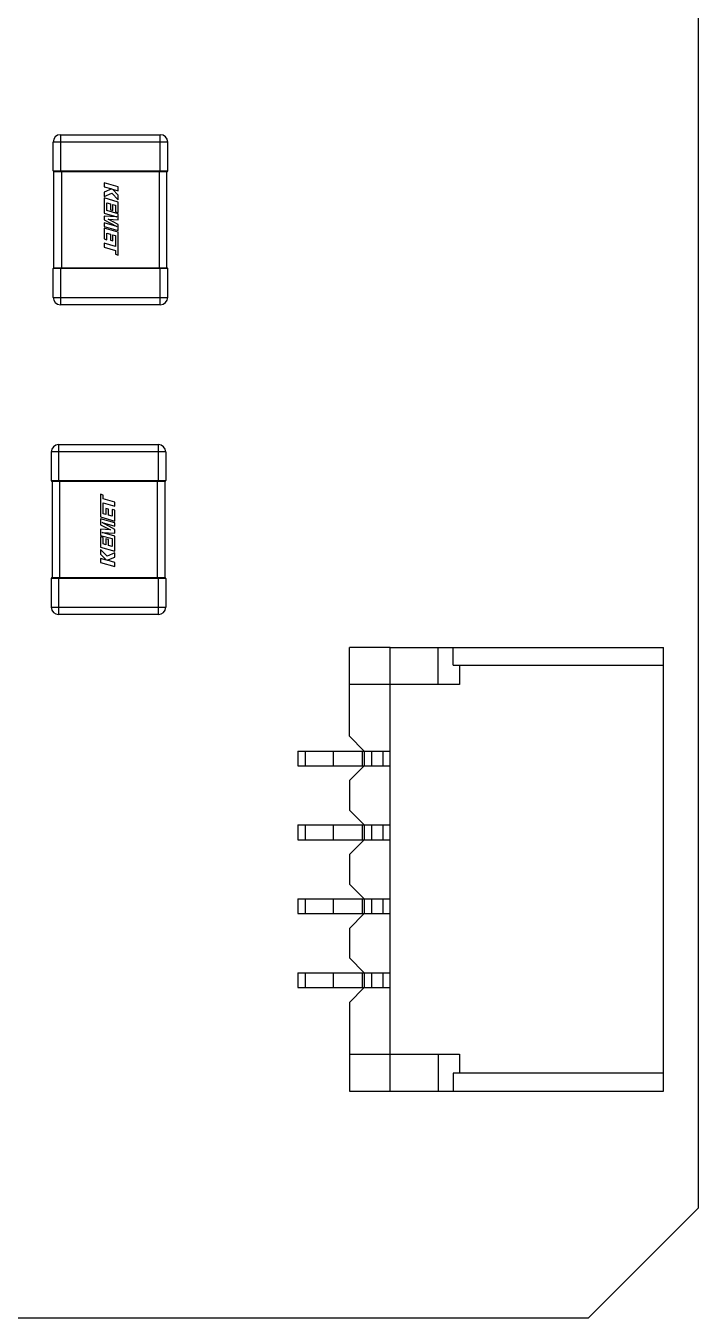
# Model space of a CAD drawing. Header units: millimetres. Extents: x -0.7 to 50.1, y 0.1 to 47.9.
# Drawn here: x 41.03 to 50.13, y 0.13 to 17.61 of the extents above; entities that cross this region are included whole.
import ezdxf

# ---------------------------------------------------------------- set-up
doc = ezdxf.new("R2010")
doc.units = ezdxf.units.MM

msp = doc.modelspace()

# ---------------------------------------------------------------- linework, layer by layer
at = {"color": 7, "linetype": 'Continuous', "lineweight": 25}
for p, q in [((50.127, 28.613), (50.127, 1.613)), ((41.502, 16.136), (41.502, 15.636)), ((41.502, 16.136), (42.852, 16.136)), ((42.852, 15.636), (42.852, 16.136)), ((42.952, 16.036), (41.402, 16.036)), ((41.402, 15.648), (41.402, 16.036)), ((42.952, 15.648), (42.952, 16.036)), ((41.402, 15.648), (42.952, 15.648)), ((41.413, 14.336), (41.413, 15.636)), ((41.502, 15.636), (41.414, 15.636)), ((42.841, 15.636), (41.513, 15.636)), ((41.514, 15.636), (41.514, 14.336)), ((42.84, 14.336), (42.84, 15.636)), ((42.94, 15.636), (42.852, 15.636)), ((42.941, 14.336), (42.941, 15.636)), ((42.284, 15.431), (42.093, 15.486)), ((42.093, 15.486), (42.093, 15.432)), ((42.093, 15.432), (42.197, 15.402)), ((42.197, 15.402), (42.093, 15.36)), ((42.284, 15.319), (42.203, 15.4)), ((42.203, 15.4), (42.284, 15.376)), ((42.284, 15.376), (42.284, 15.431)), ((42.093, 15.36), (42.093, 15.302)), ((42.093, 15.302), (42.197, 15.345)), ((42.093, 15.28), (42.093, 15.074)), ((42.284, 15.225), (42.093, 15.28)), ((42.129, 15.215), (42.177, 15.202)), ((42.129, 15.109), (42.129, 15.215)), ((42.197, 15.345), (42.284, 15.255)), ((42.284, 15.255), (42.284, 15.319)), ((42.284, 15.084), (42.284, 15.225)), ((42.093, 15.074), (42.263, 15.025)), ((42.093, 15.035), (42.093, 14.984)), ((42.263, 15.025), (42.093, 15.035)), ((42.284, 15.065), (42.129, 15.109)), ((42.177, 15.202), (42.177, 15.12)), ((42.177, 15.12), (42.212, 15.11)), ((42.212, 15.192), (42.248, 15.181)), ((42.212, 15.11), (42.212, 15.192)), ((42.248, 15.181), (42.248, 15.094)), ((42.248, 15.094), (42.284, 15.084)), ((42.284, 14.983), (42.284, 15.065)), ((42.093, 14.984), (42.264, 14.893)), ((42.093, 14.942), (42.093, 14.894)), ((42.264, 14.893), (42.093, 14.942)), ((42.093, 14.894), (42.284, 14.839)), ((42.284, 14.816), (42.093, 14.871)), ((42.093, 14.871), (42.093, 14.726)), ((42.148, 14.992), (42.284, 14.983)), ((42.284, 14.923), (42.148, 14.992)), ((42.284, 14.839), (42.284, 14.923)), ((42.093, 14.726), (42.129, 14.716)), ((42.129, 14.806), (42.177, 14.792)), ((42.129, 14.716), (42.129, 14.806)), ((42.177, 14.792), (42.177, 14.71)), ((42.177, 14.71), (42.212, 14.7)), ((42.212, 14.782), (42.248, 14.772)), ((42.212, 14.7), (42.212, 14.782)), ((42.248, 14.772), (42.248, 14.684)), ((42.284, 14.508), (42.284, 14.816)), ((42.093, 14.67), (42.093, 14.616)), ((42.247, 14.626), (42.093, 14.67)), ((42.093, 14.616), (42.247, 14.571)), ((42.248, 14.684), (42.247, 14.626)), ((42.247, 14.571), (42.247, 14.519)), ((42.247, 14.519), (42.284, 14.508)), ((41.414, 14.336), (41.502, 14.336)), ((41.502, 14.336), (41.502, 13.836)), ((41.513, 14.336), (42.841, 14.336)), ((42.852, 14.336), (42.94, 14.336)), ((42.852, 13.836), (42.852, 14.336)), ((42.952, 14.324), (41.402, 14.324)), ((41.402, 13.936), (41.402, 14.324)), ((42.952, 13.936), (42.952, 14.324)), ((41.402, 13.936), (42.952, 13.936)), ((42.852, 13.836), (41.502, 13.836)), ((41.476, 11.945), (41.476, 11.445)), ((41.476, 11.945), (42.826, 11.945)), ((42.826, 11.445), (42.826, 11.945)), ((42.926, 11.845), (41.376, 11.845)), ((41.376, 11.845), (41.376, 11.457)), ((42.926, 11.845), (42.926, 11.457)), ((41.376, 11.457), (42.926, 11.457)), ((41.387, 11.445), (41.387, 10.145)), ((41.476, 11.445), (41.388, 11.445)), ((42.815, 11.445), (41.487, 11.445)), ((41.488, 11.445), (41.488, 10.145)), ((42.814, 10.145), (42.814, 11.445)), ((42.914, 11.445), (42.826, 11.445)), ((42.915, 11.445), (42.915, 10.145)), ((42.044, 11.273), (42.044, 10.965)), ((42.081, 11.262), (42.044, 11.273)), ((42.081, 11.21), (42.081, 11.262)), ((42.235, 11.165), (42.081, 11.21)), ((42.08, 11.097), (42.081, 11.155)), ((42.08, 11.009), (42.08, 11.097)), ((42.081, 11.155), (42.235, 11.111)), ((42.116, 11.081), (42.116, 10.999)), ((42.151, 11.071), (42.116, 11.081)), ((42.151, 10.989), (42.151, 11.071)), ((42.199, 11.065), (42.199, 10.975)), ((42.235, 11.055), (42.199, 11.065)), ((42.235, 11.111), (42.235, 11.165)), ((42.235, 10.91), (42.235, 11.055)), ((42.044, 10.965), (42.235, 10.91)), ((42.044, 10.942), (42.044, 10.858)), ((42.235, 10.887), (42.044, 10.942)), ((42.044, 10.858), (42.18, 10.789)), ((42.064, 10.888), (42.235, 10.839)), ((42.235, 10.797), (42.064, 10.888)), ((42.116, 10.999), (42.08, 11.009)), ((42.199, 10.975), (42.151, 10.989)), ((42.235, 10.839), (42.235, 10.887)), ((42.044, 10.798), (42.044, 10.716)), ((42.18, 10.789), (42.044, 10.798)), ((42.044, 10.716), (42.199, 10.672)), ((42.044, 10.697), (42.044, 10.556)), ((42.08, 10.687), (42.044, 10.697)), ((42.065, 10.756), (42.235, 10.746)), ((42.235, 10.707), (42.065, 10.756)), ((42.08, 10.6), (42.08, 10.687)), ((42.116, 10.671), (42.116, 10.589)), ((42.151, 10.661), (42.116, 10.671)), ((42.199, 10.672), (42.199, 10.566)), ((42.235, 10.746), (42.235, 10.797)), ((42.235, 10.501), (42.235, 10.707)), ((42.044, 10.556), (42.235, 10.501)), ((42.044, 10.526), (42.044, 10.463)), ((42.131, 10.436), (42.044, 10.526)), ((42.116, 10.589), (42.08, 10.6)), ((42.151, 10.579), (42.151, 10.661)), ((42.199, 10.566), (42.151, 10.579)), ((42.044, 10.463), (42.125, 10.381)), ((42.044, 10.405), (42.044, 10.35)), ((42.125, 10.381), (42.044, 10.405)), ((42.044, 10.35), (42.235, 10.295)), ((42.235, 10.479), (42.131, 10.436)), ((42.131, 10.379), (42.235, 10.421)), ((42.235, 10.349), (42.131, 10.379)), ((42.235, 10.421), (42.235, 10.479)), ((42.235, 10.295), (42.235, 10.349)), ((41.388, 10.145), (41.476, 10.145)), ((41.476, 10.145), (41.476, 9.645)), ((41.487, 10.145), (42.815, 10.145)), ((42.826, 9.645), (42.826, 10.145)), ((42.826, 10.145), (42.914, 10.145)), ((41.376, 10.133), (41.376, 9.745)), ((42.926, 10.133), (41.376, 10.133)), ((42.926, 10.133), (42.926, 9.745)), ((41.376, 9.745), (42.926, 9.745)), ((42.826, 9.645), (41.476, 9.645)), ((45.41, 7.999), (45.41, 9.199)), ((45.96, 9.199), (45.41, 9.199)), ((45.96, 3.199), (45.96, 9.199)), ((45.96, 9.199), (49.66, 9.199)), ((46.61, 8.699), (46.61, 9.199)), ((46.812, 8.959), (46.812, 9.199)), ((49.66, 3.199), (49.66, 9.199)), ((46.812, 8.959), (49.66, 8.959)), ((46.899, 8.959), (46.899, 8.699)), ((45.96, 8.699), (45.41, 8.699)), ((46.899, 8.699), (45.96, 8.699)), ((45.41, 7.999), (45.61, 7.799)), ((44.71, 7.799), (44.71, 7.599)), ((44.71, 7.799), (45.61, 7.799)), ((44.81, 7.799), (44.81, 7.599)), ((45.189, 7.799), (45.189, 7.599)), ((45.581, 7.799), (45.581, 7.599)), ((45.61, 7.799), (45.96, 7.799)), ((45.61, 7.799), (45.61, 7.599)), ((45.71, 7.799), (45.71, 7.599)), ((45.86, 7.799), (45.86, 7.599)), ((44.71, 7.599), (45.61, 7.599)), ((45.61, 7.599), (45.41, 7.399)), ((45.61, 7.599), (45.96, 7.599)), ((45.41, 7.399), (45.41, 6.999)), ((45.41, 6.999), (45.61, 6.799)), ((44.71, 6.799), (44.71, 6.599)), ((44.71, 6.799), (45.61, 6.799)), ((44.81, 6.799), (44.81, 6.599)), ((45.189, 6.799), (45.189, 6.599)), ((45.581, 6.799), (45.581, 6.599)), ((45.61, 6.799), (45.96, 6.799)), ((45.61, 6.799), (45.61, 6.599)), ((45.71, 6.799), (45.71, 6.599)), ((45.86, 6.799), (45.86, 6.599)), ((44.71, 6.599), (45.61, 6.599)), ((45.41, 6.399), (45.61, 6.599)), ((45.61, 6.599), (45.96, 6.599)), ((45.41, 6.399), (45.41, 5.999)), ((45.41, 5.999), (45.61, 5.799)), ((44.71, 5.799), (44.71, 5.599)), ((44.71, 5.799), (45.61, 5.799)), ((44.81, 5.799), (44.81, 5.599)), ((45.189, 5.799), (45.189, 5.599)), ((45.581, 5.799), (45.581, 5.599)), ((45.61, 5.799), (45.96, 5.799)), ((45.61, 5.799), (45.61, 5.599)), ((45.71, 5.799), (45.71, 5.599)), ((45.86, 5.799), (45.86, 5.599)), ((44.71, 5.599), (45.61, 5.599)), ((45.41, 5.399), (45.61, 5.599)), ((45.61, 5.599), (45.96, 5.599)), ((45.41, 5.399), (45.41, 4.999)), ((45.61, 4.799), (45.41, 4.999)), ((44.71, 4.799), (44.71, 4.599)), ((44.71, 4.799), (45.61, 4.799)), ((44.81, 4.799), (44.81, 4.599)), ((45.189, 4.799), (45.189, 4.599)), ((45.581, 4.799), (45.581, 4.599)), ((45.61, 4.799), (45.96, 4.799)), ((45.61, 4.799), (45.61, 4.599)), ((45.71, 4.799), (45.71, 4.599)), ((45.86, 4.799), (45.86, 4.599)), ((44.71, 4.599), (45.61, 4.599)), ((45.41, 4.399), (45.61, 4.599)), ((45.61, 4.599), (45.96, 4.599)), ((45.41, 4.399), (45.41, 3.199)), ((45.41, 3.699), (46.899, 3.699)), ((46.61, 3.699), (46.61, 3.199)), ((46.899, 3.699), (46.899, 3.439)), ((49.66, 3.439), (46.812, 3.439)), ((46.812, 3.439), (46.812, 3.199)), ((45.41, 3.199), (45.96, 3.199)), ((45.96, 3.199), (49.66, 3.199)), ((50.127, 1.613), (48.641, 0.127)), ((48.641, 0.127), (1.905, 0.127))]:
    msp.add_line(p, q, dxfattribs=at)
for centre, radius, start, end in [((41.502, 16.036), 0.1, 90, 180), ((42.852, 16.036), 0.1, 0, 90), ((42.852, 16.036), 0.1, 0, 90), ((41.414, 15.648), 0.012, 180.031, 268.0607), ((42.94, 15.648), 0.012, 271.9393, 359.969), ((42.94, 15.648), 0.012, 274.681, 0.0992), ((41.414, 14.324), 0.012, 91.9393, 179.969), ((42.94, 14.324), 0.012, 0.031, 88.0607), ((42.94, 14.324), 0.012, 359.9008, 85.319), ((41.502, 13.936), 0.1, 180, 270), ((42.852, 13.936), 0.1, 270, 0), ((42.852, 13.936), 0.1, 270, 0), ((41.476, 11.845), 0.1, 90, 180), ((41.476, 11.845), 0.1, 90, 180), ((42.826, 11.845), 0.1, 0, 90), ((41.388, 11.457), 0.012, 180.031, 268.0607), ((41.388, 11.457), 0.012, 179.9008, 265.319), ((42.914, 11.457), 0.012, 271.9393, 359.969), ((41.388, 10.133), 0.012, 91.9393, 179.969), ((41.388, 10.133), 0.012, 94.681, 180.0992), ((42.914, 10.133), 0.012, 0.031, 88.0607), ((41.476, 9.745), 0.1, 180, 270), ((41.476, 9.745), 0.1, 180, 270), ((42.826, 9.745), 0.1, 270, 0)]:
    msp.add_arc(centre, radius, start, end, dxfattribs=at)
for points in [[(41.513, 15.636), (41.509, 15.636), (41.506, 15.636), (41.502, 15.636)], [(42.852, 15.636), (42.848, 15.636), (42.845, 15.636), (42.841, 15.636)], [(42.941, 15.636), (42.941, 15.636), (42.941, 15.636), (42.94, 15.636)], [(41.502, 14.336), (41.506, 14.336), (41.509, 14.336), (41.513, 14.336)], [(42.841, 14.336), (42.845, 14.336), (42.848, 14.336), (42.852, 14.336)], [(42.94, 14.336), (42.941, 14.336), (42.941, 14.336), (42.941, 14.336)], [(41.388, 11.445), (41.387, 11.445), (41.387, 11.445), (41.387, 11.445)], [(41.487, 11.445), (41.483, 11.445), (41.48, 11.445), (41.476, 11.445)], [(42.826, 11.445), (42.822, 11.445), (42.819, 11.445), (42.815, 11.445)], [(41.387, 10.145), (41.387, 10.145), (41.387, 10.145), (41.388, 10.145)], [(41.476, 10.145), (41.48, 10.145), (41.483, 10.145), (41.487, 10.145)], [(42.815, 10.145), (42.819, 10.145), (42.822, 10.145), (42.826, 10.145)]]:
    msp.add_open_spline(points, degree=3, dxfattribs=at)

doc.saveas('drawing.dxf')
